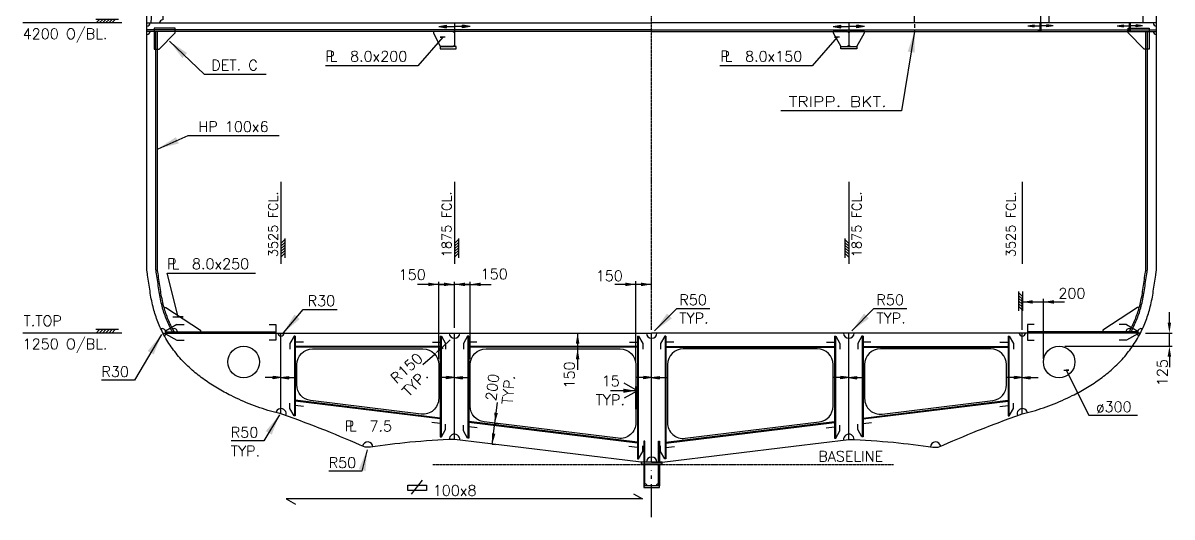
# Model space of a CAD drawing. Extents: x 53504 to 219407, y 25397 to 156081.
# Drawn here: x 164224 to 175151, y 134082 to 138782 of the extents above; entities that cross this region are included whole.
import ezdxf
from ezdxf.enums import TextEntityAlignment as Align

# ---------------------------------------------------------------- set-up
doc = ezdxf.new("R2010")
doc.units = 0
doc.header["$LTSCALE"] = 250
for name, pattern in [('DASHED', [0.75, 0.5, -0.25]), ('PHANTOM', [2.1, 1.25, -0.2, 0.125, -0.2, 0.125, -0.2]), ('STP-035', [0.24, 0.15, -0.09])]:
    doc.linetypes.add(name, pattern=pattern)
doc.layers.get('0').update_dxf_attribs({"linetype": 'CONTINUOUS'})
doc.layers.get('DEFPOINTS').update_dxf_attribs({"linetype": 'CONTINUOUS'})
for name, color, linetype in [('S0CO1', 1, 'CONTINUOUS'), ('S0CO2', 2, 'CONTINUOUS'), ('S0CO5', 4, 'CONTINUOUS'), ('S0DA2', 2, 'DASHED'), ('S0DIM', 2, 'CONTINUOUS'), ('S0PH1', 1, 'PHANTOM'), ('S0TX2', 2, 'CONTINUOUS')]:
    doc.layers.add(name, color=color, linetype=linetype)
doc.styles.add('ROMANS', font='romans', dxfattribs={"height": 100})
doc.dimstyles.new('ORGINAL', dxfattribs={"dimscale": 100, "dimtxt": 1.8, "dimasz": 2, "dimexe": 0.5, "dimexo": 1, "dimgap": 0.5, "dimtad": 1, "dimdec": 0, "dimdsep": 46, "dimtxsty": 'ROMANS', "dimcen": 0, "dimclrd": 1, "dimclre": 1, "dimclrt": 2, "dimadec": 3, "dimazin": 2, "dimtfac": 1, "dimtdec": 0, "dimtmove": 0, "dimatfit": 3, "dimfxl": 1, "dimtvp": 100, "dimtolj": 1, "dimarcsym": 0})
doc.dimstyles.new('ROAR', dxfattribs={"dimscale": 0.4, "dimtxt": 150, "dimasz": 2.4, "dimexe": 100, "dimexo": 100, "dimgap": 400, "dimtad": 0, "dimdsep": 46, "dimtxsty": 'ROMANS', "dimblk1": 'PILB', "dimblk2": 'PILC', "dimsah": 1, "dimcen": 0, "dimclrd": 1, "dimclre": 1, "dimclrt": 2, "dimadec": 0, "dimazin": 0, "dimtfac": 1, "dimtmove": 2, "dimatfit": 3, "dimldrblk": 'PILB', "dimfxl": 100, "dimtvp": 100, "dimtolj": 1, "dimarcsym": 0})
doc.dimstyles.new('ROAR1', dxfattribs={"dimscale": 0.4, "dimtxt": 2, "dimasz": 2, "dimexe": 75, "dimexo": 75, "dimgap": 500, "dimtad": 0, "dimdsep": 46, "dimtxsty": 'ROMANS', "dimblk1": 'PILD', "dimblk2": 'PILC', "dimsah": 1, "dimcen": 0, "dimclrd": 1, "dimclre": 1, "dimclrt": 2, "dimadec": 0, "dimazin": 0, "dimtfac": 1, "dimtmove": 2, "dimatfit": 3, "dimldrblk": 'PILD', "dimfxl": 1, "dimtvp": 100, "dimtolj": 1, "dimarcsym": 0})
doc.dimstyles.get("Standard").update_dxf_attribs({"dimscale": 50, "dimtxt": 2, "dimasz": 2, "dimexe": 0.5, "dimexo": 1, "dimgap": 1, "dimtad": 1, "dimdsep": 46, "dimtxsty": 'ROMANS', "dimcen": 1.5, "dimclrd": 1, "dimclre": 1, "dimclrt": 2, "dimazin": 2, "dimtfac": 1, "dimtmove": 2, "dimatfit": 3, "dimfxl": 1, "dimtvp": 100, "dimtolj": 1, "dimarcsym": 0})

# ---------------------------------------------------------------- blocks, each defined once
blk = doc.blocks.new('ST10011')
at = {"layer": 'S0CO1'}
for p, q in [((4.24, 0.65), (-0.08, 0.65)), ((0, 0), (0.65, 0.65)), ((0.6, 0), (1.25, 0.65)), ((1.2, 0), (1.85, 0.65)), ((1.8, 0), (2.45, 0.65)), ((2.4, 0), (3.05, 0.65)), ((3, 0), (3.65, 0.65))]:
    blk.add_line(p, q, dxfattribs=at)
blk = doc.blocks.new('HP100x7')
at = {"color": 0}
blk.add_lwpolyline([(0, 0), (0, -100), (20, -100, 0.767327), (24, -89), (10, -79, -0.267949), (7, -75), (7, 0)], format="xyb", close=True, dxfattribs=at)
blk = doc.blocks.new('ST10005')
at = {"color": 1}
for p, q in [((0, 0), (2, 0.32)), ((0, 0), (2, -0.32)), ((0, 0), (4, 0)), ((2, 0.32), (2, -0.32))]:
    blk.add_line(p, q, dxfattribs=at)
blk.add_solid([(0, 0), (2, 0.32), (0, 0), (2, -0.32)], dxfattribs=at)
blk = doc.blocks.new('*X7')
at = {"color": 0}
for p, q in [((13410, 17177), (13450, 17217)), ((13439, 17177), (13479, 17217)), ((13467, 17177), (13507, 17217)), ((13495, 17177), (13535, 17217)), ((13523, 17177), (13563, 17217)), ((13552, 17177), (13592, 17217))]:
    blk.add_line(p, q, dxfattribs=at)
blk = doc.blocks.new('TYKK')
at = {"layer": 'S0CO1'}
for p, q in [((-2.04, 0.82), (2.04, 0.82)), ((-2.04, 0), (2.04, 0))]:
    blk.add_line(p, q, dxfattribs=at)
at = {"layer": 'S0CO1', "xscale": 0.0204, "yscale": 0.0204, "zscale": 0.0204}
blk.add_blockref('*X7', (-275.41, -350.41), dxfattribs=at)
blk = doc.blocks.new('snip')
at = {"color": 0, "linetype": 'ByBlock'}
for p, q in [((-75, -151), (-75, -221)), ((75, -151), (75, -221))]:
    blk.add_line(p, q, dxfattribs=at)
blk.add_lwpolyline([(75, -151), (13, -43), (-12, -43), (-75, -151)], dxfattribs=at)
blk = doc.blocks.new('PLDIM2')
at = {"layer": 'S0TX2', "style": 'ROMANS'}
for s, p in [('P', (-19, 0)), ('L', (23, 0))]:
    blk.add_text(s, height=100, dxfattribs=at).set_placement(p)
blk.add_attdef('XX.X', (168, -1), '', height=100, dxfattribs=at)
blk = doc.blocks.new('*D181')
at = {"layer": 'DEFPOINTS', "color": 0, "transparency": 16777216}
for p in [(174850, 135832), (175126, 135832), (174082, 135707)]:
    blk.add_point(p, dxfattribs=at)
at = {"layer": 'S0CO1', "color": 1, "lineweight": -2, "transparency": 16777216}
for p, q in [((175126, 135932), (175126, 136032)), ((174900, 135832), (175151, 135832)), ((175126, 135707), (175126, 135832)), ((174132, 135707), (175151, 135707)), ((175126, 135607), (175126, 135507))]:
    blk.add_line(p, q, dxfattribs=at)
at = {"layer": 'S0CO1', "color": 1, "transparency": 16777216}
for points in [[(175109, 135932), (175142, 135932), (175126, 135832)], [(175109, 135607), (175142, 135607), (175126, 135707)]]:
    blk.add_solid(points, dxfattribs=at)
at = {"layer": 'S0CO1', "color": 2, "transparency": 16777216, "insert": (175059, 135455), "char_height": 100, "attachment_point": 5, "rotation": 90, "style": 'ROMANS'}
blk.add_mtext('\\A1;125', dxfattribs=at)
blk = doc.blocks.new('PILD')
at = {"color": 1, "linetype": 'ByBlock'}
blk.add_line((0, 0), (250, 0), dxfattribs=at)
blk.add_solid([(125, 21), (125, -21), (0, 0)], dxfattribs=at)
blk = doc.blocks.new('PILC')
at = {"color": 1, "linetype": 'ByBlock'}
blk.add_line((0, 0), (-250, 0), dxfattribs=at)
blk.add_solid([(-125, 21), (-125, -21), (0, 0)], dxfattribs=at)
blk = doc.blocks.new('*D182')
at = {"layer": 'DEFPOINTS', "color": 0, "transparency": 16777216}
for p in [(173927, 136128), (173727, 135832), (173927, 135557)]:
    blk.add_point(p, dxfattribs=at)
at = {"layer": 'S0DIM', "color": 1, "lineweight": -2, "transparency": 16777216}
for p, q in [((173727, 135862), (173727, 136158)), ((173927, 135587), (173927, 136158)), ((173726, 136128), (173726, 136128)), ((173727, 136128), (173927, 136128)), ((173928, 136128), (173929, 136128))]:
    blk.add_line(p, q, dxfattribs=at)
at = {"layer": 'S0DIM', "color": 1, "lineweight": -2, "transparency": 16777216, "xscale": 0.8, "yscale": 0.8, "zscale": 0.8}
blk.add_blockref('PILD', (173727, 136128), dxfattribs=at)
at = {"layer": 'S0DIM', "color": 1, "lineweight": -2, "transparency": 16777216, "xscale": 0.8, "yscale": 0.8, "zscale": 0.8, "rotation": 180}
blk.add_blockref('PILC', (173927, 136128), dxfattribs=at)
at = {"layer": 'S0DIM', "color": 2, "transparency": 16777216, "insert": (174199, 136210), "char_height": 100, "attachment_point": 5, "style": 'ROMANS'}
blk.add_mtext('\\A1;200', dxfattribs=at)
blk = doc.blocks.new('*D183')
at = {"layer": 'DEFPOINTS', "color": 0, "transparency": 16777216}
for p in [(168682, 134978), (168711, 134974), (168658, 134779)]:
    blk.add_point(p, dxfattribs=at)
at = {"layer": 'S0DIM', "color": 1, "lineweight": -2, "transparency": 16777216}
for p, q in [((168687, 134776), (168711, 134974)), ((168711, 134975), (168712, 134976)), ((168712, 134974), (168741, 134971)), ((168687, 134776), (168717, 134772)), ((168687, 134775), (168687, 134774))]:
    blk.add_line(p, q, dxfattribs=at)
at = {"layer": 'S0DIM', "color": 1, "lineweight": -2, "transparency": 16777216, "xscale": 0.8, "yscale": 0.8, "zscale": 0.8}
for name, p, rotation in [('PILC', (168711, 134974), 263.0080444442484), ('PILD', (168687, 134776), 83.00804444424836)]:
    blk.add_blockref(name, p, dxfattribs=dict(at, rotation=rotation))
at = {"layer": 'S0DIM', "color": 2, "transparency": 16777216, "insert": (168687, 135316), "char_height": 100, "attachment_point": 5, "rotation": 83.008, "style": 'ROMANS'}
blk.add_mtext('\\A1;200', dxfattribs=at)
blk = doc.blocks.new('pil')
at = {"layer": 'S0CO1', "yscale": 37.5, "zscale": 37.5, "rotation": 180}
for p, xscale in [((-150, 0), -37.5), ((150, 0), 37.5)]:
    blk.add_blockref('ST10005', p, dxfattribs=dict(at, xscale=xscale))
blk = doc.blocks.new('FLST-2')
at = {"layer": 'S0TX2', "color": 1}
for p, q in [((-256, 101), (-256, 151)), ((-256, 151), (-81, 151)), ((-222, 65), (-117, 198)), ((-81, 151), (-81, 101)), ((-81, 101), (-256, 101))]:
    blk.add_line(p, q, dxfattribs=at)
at = {"layer": 'S0TX2', "style": 'ROMANS'}
blk.add_attdef('FL.ST', (-20, 50), '', height=100, dxfattribs=at)
blk = doc.blocks.new('*D184')
at = {"layer": 'DEFPOINTS', "color": 0, "transparency": 16777216}
for p in [(170052, 136295), (170202, 136216), (170052, 135532)]:
    blk.add_point(p, dxfattribs=at)
at = {"layer": 'S0DIM', "color": 1, "lineweight": -2, "transparency": 16777216}
for p, q in [((170051, 136295), (170051, 136295)), ((170052, 135562), (170052, 136325)), ((170202, 136295), (170052, 136295)), ((170202, 136246), (170202, 136325)), ((170203, 136295), (170204, 136295))]:
    blk.add_line(p, q, dxfattribs=at)
at = {"layer": 'S0DIM', "color": 1, "lineweight": -2, "transparency": 16777216, "xscale": 0.8, "yscale": 0.8, "zscale": 0.8}
blk.add_blockref('PILC', (170052, 136295), dxfattribs=at)
at = {"layer": 'S0DIM', "color": 1, "lineweight": -2, "transparency": 16777216, "xscale": 0.8, "yscale": 0.8, "zscale": 0.8, "rotation": 180}
blk.add_blockref('PILD', (170202, 136295), dxfattribs=at)
at = {"layer": 'S0DIM', "color": 2, "transparency": 16777216, "insert": (169799, 136377), "char_height": 100, "attachment_point": 5, "style": 'ROMANS'}
blk.add_mtext('\\A1;150', dxfattribs=at)
blk = doc.blocks.new('PILB')
at = {"color": 1}
for q in [(130, 75), (130, -75)]:
    blk.add_line((0, 0), q, dxfattribs=at)
at = {"color": 1, "linetype": 'ByBlock'}
blk.add_line((0, 0), (250, 0), dxfattribs=at)
blk = doc.blocks.new('*D185')
at = {"layer": 'DEFPOINTS', "color": 0, "transparency": 16777216}
for p in [(170052, 135283), (170052, 135067), (170067, 135067)]:
    blk.add_point(p, dxfattribs=at)
at = {"layer": 'S0DIM', "color": 1, "lineweight": -2, "transparency": 16777216}
for p, q in [((170051, 135283), (170050, 135283)), ((170052, 135107), (170052, 135323)), ((170067, 135283), (170052, 135283)), ((170067, 135107), (170067, 135323)), ((170068, 135283), (170069, 135283))]:
    blk.add_line(p, q, dxfattribs=at)
at = {"layer": 'S0DIM', "color": 1, "lineweight": -2, "transparency": 16777216, "xscale": 0.9600000000000001, "yscale": 0.9600000000000001, "zscale": 0.9600000000000001}
blk.add_blockref('PILC', (170052, 135283), dxfattribs=at)
at = {"layer": 'S0DIM', "color": 1, "lineweight": -2, "transparency": 16777216, "xscale": 0.9600000000000001, "yscale": 0.9600000000000001, "zscale": 0.9600000000000001, "rotation": 180}
blk.add_blockref('PILB', (170067, 135283), dxfattribs=at)
at = {"layer": 'S0DIM', "color": 2, "transparency": 16777216, "insert": (169813, 135376), "char_height": 100, "attachment_point": 5, "style": 'ROMANS'}
blk.add_mtext('\\A1;15', dxfattribs=at)
blk = doc.blocks.new('*D186')
at = {"layer": 'DEFPOINTS', "color": 0, "transparency": 16777216}
for p in [(168139, 135632), (168027, 135532)]:
    blk.add_point(p, dxfattribs=at)
at = {"layer": 'S0CO1', "color": 1, "lineweight": -2, "transparency": 16777216}
for p, q in [((168213, 135699), (168287, 135766)), ((168027, 135532), (168139, 135632))]:
    blk.add_line(p, q, dxfattribs=at)
at = {"layer": 'S0CO1', "color": 1, "transparency": 16777216}
blk.add_solid([(168202, 135711), (168224, 135687), (168139, 135632)], dxfattribs=at)
at = {"layer": 'S0CO1', "color": 2, "transparency": 16777216, "insert": (167872, 135498), "char_height": 100, "attachment_point": 5, "rotation": 42.0062, "style": 'ROMANS'}
blk.add_mtext('\\A1;R150', dxfattribs=at)
blk = doc.blocks.new('*D187')
at = {"layer": 'DEFPOINTS', "color": 0, "transparency": 16777216}
for p in [(169470, 135832), (169473, 135682), (169498, 135682)]:
    blk.add_point(p, dxfattribs=at)
at = {"layer": 'S0DIM', "color": 1, "lineweight": -2, "transparency": 16777216}
for p, q in [((169498, 135833), (169498, 135833)), ((169498, 135832), (169498, 135682)), ((169500, 135832), (169528, 135832)), ((169498, 135681), (169498, 135680)), ((169503, 135682), (169528, 135682))]:
    blk.add_line(p, q, dxfattribs=at)
at = {"layer": 'S0DIM', "color": 1, "lineweight": -2, "transparency": 16777216, "xscale": 0.8, "yscale": 0.8, "zscale": 0.8}
for name, p, rotation in [('PILD', (169498, 135832), 270), ('PILC', (169498, 135682), 90)]:
    blk.add_blockref(name, p, dxfattribs=dict(at, rotation=rotation))
at = {"layer": 'S0DIM', "color": 2, "transparency": 16777216, "insert": (169419, 135433), "char_height": 100, "attachment_point": 5, "rotation": 90, "style": 'ROMANS'}
blk.add_mtext('\\A1;150', dxfattribs=at)
blk = doc.blocks.new('*D188')
at = {"layer": 'DEFPOINTS', "color": 0, "transparency": 16777216}
for p in [(168327, 136295), (168327, 135832), (168177, 135532)]:
    blk.add_point(p, dxfattribs=at)
at = {"layer": 'S0CO1', "color": 1, "lineweight": -2, "transparency": 16777216}
for p, q in [((168077, 136295), (167977, 136295)), ((168177, 135582), (168177, 136320)), ((168177, 136295), (168327, 136295)), ((168327, 135882), (168327, 136320)), ((168427, 136295), (168527, 136295))]:
    blk.add_line(p, q, dxfattribs=at)
at = {"layer": 'S0CO1', "color": 1, "transparency": 16777216}
for points in [[(168077, 136312), (168077, 136278), (168177, 136295)], [(168427, 136312), (168427, 136278), (168327, 136295)]]:
    blk.add_solid(points, dxfattribs=at)
at = {"layer": 'S0CO1', "color": 2, "transparency": 16777216, "insert": (167925, 136387), "char_height": 100, "attachment_point": 5, "style": 'ROMANS'}
blk.add_mtext('\\A1;150', dxfattribs=at)
blk = doc.blocks.new('*D189')
at = {"layer": 'DEFPOINTS', "color": 0, "transparency": 16777216}
for p in [(168327, 136295), (168327, 135832), (168477, 135532)]:
    blk.add_point(p, dxfattribs=at)
at = {"layer": 'S0CO1', "color": 1, "lineweight": -2, "transparency": 16777216}
for p, q in [((168227, 136295), (168127, 136295)), ((168327, 135882), (168327, 136320)), ((168477, 136295), (168327, 136295)), ((168477, 135582), (168477, 136320)), ((168577, 136295), (168677, 136295))]:
    blk.add_line(p, q, dxfattribs=at)
at = {"layer": 'S0CO1', "color": 1, "transparency": 16777216}
for points in [[(168227, 136312), (168227, 136278), (168327, 136295)], [(168577, 136312), (168577, 136278), (168477, 136295)]]:
    blk.add_solid(points, dxfattribs=at)
at = {"layer": 'S0CO1', "color": 2, "transparency": 16777216, "insert": (168705, 136394), "char_height": 100, "attachment_point": 5, "style": 'ROMANS'}
blk.add_mtext('\\A1;150', dxfattribs=at)
blk = doc.blocks.new('DDD')
at = {"layer": 'S0CO1'}
blk.add_line((-65, -20), (65, -20), dxfattribs=at)
for points in [[(-75, 0), (-65, 0), (-65, 200), (-75, 200)], [(75, 0), (65, 0), (65, 200), (75, 200)]]:
    blk.add_lwpolyline(points, close=True, dxfattribs=at)
for centre, start, end in [((-65, -223), 0, 90), ((65, -223), 90, 180)]:
    blk.add_arc(centre, 20, start, end, dxfattribs=at)
at = {"layer": 'S0CO2'}
for points in [[(-100, -15), (100, -15), (100, 0), (-100, 0)], [(-75, -223), (-65, -223), (-65, -15), (-75, -15)], [(75, -223), (65, -223), (65, -15), (75, -15)], [(-75, -238), (75, -238), (75, -223), (-75, -223)]]:
    blk.add_lwpolyline(points, close=True, dxfattribs=at)

msp = doc.modelspace()

# ---------------------------------------------------------------- linework, layer by layer
at = {"layer": 'S0CO1', "color": 0}
for p, q in [((170202.26, 138716.767), (165402.26, 138716.767)), ((170202.26, 138701.767), (165402.26, 138701.767)), ((170202.26, 138716.767), (175002.26, 138716.767)), ((170202.26, 138701.767), (175002.26, 138701.767)), ((165554.713, 135831.767), (166627.26, 135831.767)), ((165578.602, 135843.767), (166627.26, 135843.767)), ((174825.919, 135843.767), (173777.26, 135843.767)), ((174849.808, 135831.767), (173777.26, 135831.767)), ((166804.26, 135801.767), (166804.26, 135044.548)), ((166812.26, 135801.767), (166812.26, 135044.548)), ((168192.26, 135801.767), (168192.26, 134844.087)), ((168200.26, 135801.767), (168200.26, 134844.087)), ((168454.26, 135801.767), (168454.26, 134833.373)), ((168462.26, 135801.767), (168462.26, 134833.373)), ((170067.26, 135801.767), (170067.26, 134636.532)), ((170075.26, 135801.767), (170075.26, 134636.532)), ((170329.26, 135801.767), (170329.26, 134636.532)), ((170337.26, 135801.767), (170337.26, 134636.532)), ((171942.26, 135801.767), (171942.26, 134833.373)), ((171950.26, 135801.767), (171950.26, 134833.373)), ((172204.26, 135801.767), (172204.26, 134844.087)), ((172212.26, 135801.767), (172212.26, 134844.087)), ((173592.26, 135801.767), (173592.26, 135044.548)), ((173600.26, 135801.767), (173600.26, 135044.548)), ((168192.26, 135704.767), (166812.26, 135704.767)), ((168192.26, 135696.767), (166812.26, 135696.767)), ((170067.26, 135704.767), (168462.26, 135704.767)), ((170067.26, 135696.767), (168462.26, 135696.767)), ((170337.26, 135704.767), (171942.26, 135704.767)), ((170337.26, 135696.767), (171942.26, 135696.767)), ((172212.26, 135704.767), (173592.26, 135704.767)), ((172212.26, 135696.767), (173592.26, 135696.767)), ((168192.26, 135022.872), (166812.26, 135192.118)), ((168192.26, 135014.812), (166812.26, 135184.058)), ((172212.26, 135022.872), (173592.26, 135192.118)), ((172212.26, 135014.812), (173592.26, 135184.058)), ((166891.556, 135132.019), (166812.26, 135141.744)), ((173512.965, 135132.019), (173592.26, 135141.744)), ((168192.26, 134972.498), (168112.591, 134982.269)), ((170067.26, 134792.919), (168462.26, 134989.759)), ((170067.26, 134784.859), (168462.26, 134981.699)), ((170337.26, 134792.919), (171942.26, 134989.759)), ((170337.26, 134784.859), (171942.26, 134981.699)), ((172212.26, 134972.498), (172291.93, 134982.269)), ((168541.544, 134929.661), (168462.26, 134939.384)), ((171862.977, 134929.661), (171942.26, 134939.384)), ((170067.26, 134742.544), (169984.767, 134752.661)), ((170337.26, 134742.544), (170419.753, 134752.661))]:
    msp.add_line(p, q, dxfattribs=at)
msp.add_lwpolyline([(165442.26, 138781.767), (165452.26, 138931.767), (165497.26, 138931.767), (165552.262, 138881.767), (165552.262, 138811.767, 0.414213562), (165522.262, 138781.767)], format="xyb", dxfattribs=at)
for points in [[(165517.264, 138531.767), (165672.262, 138686.767), (165672.262, 138731.767), (165472.26, 138731.767), (165472.26, 138531.767), (165517.264, 138531.767)], [(174887.256, 138531.767), (174732.259, 138686.767), (174732.259, 138731.767), (174932.26, 138731.767), (174932.26, 138531.767), (174887.256, 138531.767)]]:
    msp.add_lwpolyline(points, close=True, dxfattribs=at)
at = {"layer": 'S0CO1', "color": 0, "flags": 128}
for points in [[(165644.675, 135843.767, -0.007129695), (165630.233, 135870.775, -0.02886), (165579.764, 135984.062, -0.029616), (165542.938, 136102.213, -0.026203), (165515.797, 136242.921, 0.004657), (165493.2, 136395.039, -0.004741), (165488.684, 136425.474, -0.034463), (165487.26, 136446.101), (165487.26, 138701.767)], [(165661.855, 135843.767, -0.009093104), (165643.56, 135877.659, -0.02886), (165593.795, 135989.366, -0.029616), (165557.497, 136105.821, -0.026203), (165530.654, 136244.987, 0.004657), (165508.016, 136397.381, -0.004741), (165503.542, 136427.535, -0.034463), (165502.26, 136446.101), (165502.26, 138701.767)], [(174742.666, 135843.767, 0.009093104), (174760.96, 135877.659, 0.02886), (174810.726, 135989.366, 0.029616), (174847.023, 136105.821, 0.026203), (174873.867, 136244.987, -0.004657), (174896.505, 136397.381, 0.004741), (174900.979, 136427.535, 0.034463), (174902.26, 136446.101), (174902.261, 138701.767)], [(174759.845, 135843.767, 0.007129695), (174774.287, 135870.775, 0.02886), (174824.757, 135984.062, 0.029616), (174861.583, 136102.213, 0.026203), (174888.724, 136242.921, -0.004657), (174911.321, 136395.039, 0.004741), (174915.837, 136425.474, 0.034463), (174917.26, 136446.101), (174917.261, 138701.767)]]:
    msp.add_lwpolyline(points, format="xyb", dxfattribs=at)
at = {"layer": 'S0CO1', "color": 0}
for points in [[(168327.26, 138686.767), (168312.26, 138701.767), (168127.26, 138701.767), (168127.26, 138686.767), (168192.26, 138556.767), (168312.26, 138556.767), (168327.26, 138571.767)], [(172077.26, 138686.767), (172062.26, 138701.767), (171927.26, 138701.767), (171927.26, 138686.767), (172002.26, 138556.767), (172062.26, 138556.767), (172077.26, 138571.767)], [(172077.26, 138571.767), (172092.26, 138556.767), (172152.26, 138556.767), (172227.26, 138686.767), (172227.26, 138701.767), (172092.26, 138701.767), (172077.26, 138686.767)], [(165565.766, 136074.563), (165580.766, 136074.563), (165911.855, 135858.767), (165911.855, 135843.767)], [(174838.754, 136074.563), (174823.754, 136074.563), (174492.666, 135858.767), (174492.666, 135843.767)], [(166565.558, 135912.767), (166627.26, 135912.767), (166627.26, 135762.767), (166565.558, 135762.767)], [(173838.963, 135912.767), (173777.26, 135912.767), (173777.26, 135762.767), (173838.963, 135762.767)], [(166812.26, 135801.767), (166802.26, 135801.767), (166762.26, 135732.485), (166762.26, 135679.951)], [(166890.14, 135746.767), (166812.26, 135746.767), (166812.26, 135706.767)], [(168117.821, 135746.767), (168192.26, 135746.767), (168192.26, 135706.767)], [(168192.26, 135801.767), (168202.26, 135801.767), (168242.26, 135732.485), (168242.26, 135679.951)], [(168462.26, 135801.767), (168452.26, 135801.767), (168412.26, 135732.485), (168412.26, 135679.951)], [(168540.14, 135746.767), (168462.26, 135746.767), (168462.26, 135706.767)], [(169992.821, 135746.767), (170067.26, 135746.767), (170067.26, 135706.767)], [(170067.26, 135801.767), (170077.26, 135801.767), (170117.26, 135732.485), (170117.26, 135679.951)], [(170337.26, 135801.767), (170327.26, 135801.767), (170287.26, 135732.485), (170287.26, 135679.951)], [(170411.699, 135746.767), (170337.26, 135746.767), (170337.26, 135706.767)], [(171864.381, 135746.767), (171942.26, 135746.767), (171942.26, 135706.767)], [(171942.26, 135801.767), (171952.26, 135801.767), (171992.26, 135732.485), (171992.26, 135679.951)], [(172212.26, 135801.767), (172202.26, 135801.767), (172162.26, 135732.485), (172162.26, 135679.951)], [(172286.699, 135746.767), (172212.26, 135746.767), (172212.26, 135706.767)], [(173514.381, 135746.767), (173592.26, 135746.767), (173592.26, 135706.767)], [(173592.26, 135801.767), (173602.26, 135801.767), (173642.26, 135732.485), (173642.26, 135679.951)], [(166812.26, 135044.548), (166802.26, 135044.548), (166762.26, 135113.83), (166762.26, 135166.364)], [(173592.26, 135044.548), (173602.26, 135044.548), (173642.26, 135113.83), (173642.26, 135166.364)], [(168192.26, 134844.087), (168202.26, 134844.087), (168242.26, 134913.369), (168242.26, 134965.903)], [(168462.26, 134833.373), (168452.26, 134833.373), (168412.26, 134902.655), (168412.26, 134955.19)], [(171942.26, 134833.373), (171952.26, 134833.373), (171992.26, 134902.655), (171992.26, 134955.19)], [(172212.26, 134844.087), (172202.26, 134844.087), (172162.26, 134913.369), (172162.26, 134965.903)], [(170067.26, 134636.532), (170077.26, 134636.532), (170117.26, 134705.814), (170117.26, 134758.349)], [(170337.26, 134636.532), (170327.26, 134636.532), (170287.26, 134705.814), (170287.26, 134758.349)]]:
    msp.add_lwpolyline(points, dxfattribs=at)
for points in [[(166959.001, 135189.234, -0.378906248), (166827.26, 135338.119), (166827.26, 135531.767, -0.414213562), (166977.26, 135681.767), (168027.26, 135681.767, -0.414213562), (168177.26, 135531.767), (168177.26, 135209.345, -0.450424931), (168009.001, 135060.46)], [(169884.001, 134830.506), (168609.001, 134986.875, -0.378906248), (168477.26, 135135.759), (168477.26, 135531.767, -0.414213562), (168627.26, 135681.767), (169902.26, 135681.767, -0.414213562), (170052.26, 135531.767), (170052.26, 134979.391, -0.450424931)], [(170520.52, 134830.506), (171795.52, 134986.875, 0.378906248), (171927.26, 135135.759), (171927.26, 135531.767, 0.414213562), (171777.26, 135681.767), (170502.26, 135681.767, 0.414213562), (170352.26, 135531.767), (170352.26, 134979.391, 0.450424931)], [(173445.52, 135189.234, 0.378906248), (173577.26, 135338.119), (173577.26, 135531.767, 0.414213562), (173427.26, 135681.767), (172377.26, 135681.767, 0.414213562), (172227.26, 135531.767), (172227.26, 135209.345, 0.450424931), (172395.52, 135060.46)]]:
    msp.add_lwpolyline(points, format="xyb", close=True, dxfattribs=at)
for centre in [(166322.488, 135556.767), (174077.26, 135556.767)]:
    msp.add_circle(centre, 150, dxfattribs=at)
for centre, radius, start, end in [((165402.26, 138781.767), 30, 270.0000067, 0), ((175002.26, 138781.767), 30, 180, 269.9999933), ((165402.26, 138701.767), 30, 270.0000067, 0), ((175002.26, 138701.767), 30, 180, 269.9999933), ((165548.602, 135843.767), 30, 0, 115.9921277), ((165554.713, 135831.767), 30, 298.7835582, 0.0001953), ((165661.855, 135843.767), 30, 0, 119.0507487), ((166677.26, 135831.767), 30, 180, 0), ((168327.26, 135831.767), 50, 180, 0), ((170202.26, 135831.767), 50, 180, 0), ((172077.26, 135831.767), 50, 180, 0), ((173727.26, 135831.767), 30, 180, 0), ((174742.666, 135843.767), 30, 60.9492513, 180), ((174849.808, 135831.767), 30, 179.9998047, 241.2164418), ((174855.919, 135843.767), 30, 64.0078723, 180), ((166677.26, 135062.919), 50, 340.601608, 165.906797), ((173727.26, 135062.919), 50, 14.093203, 199.398392), ((168327.26, 134819.927), 50, 353.0091161, 182.0957428), ((172077.26, 134819.927), 50, 357.9042572, 186.9908839), ((167502.26, 134745.653), 50, 4.2760935, 167.8988853), ((172902.26, 134745.653), 50, 12.1011147, 175.7239065), ((170202.26, 134602.207), 50, 0.0186612, 179.9813388)]:
    msp.add_arc(centre, radius, start, end, dxfattribs=at)
at = {"layer": 'S0CO2', "color": 0}
for points in [[(168192.26, 138536.767), (168342.26, 138536.767), (168342.26, 138556.767), (168192.26, 138556.767)], [(172152.26, 138536.767), (172002.26, 138536.767), (172002.26, 138556.767), (172152.26, 138556.767)]]:
    msp.add_lwpolyline(points, close=True, dxfattribs=at)
at = {"layer": 'S0CO5', "color": 0}
for p, q in [((172702.26, 138781.767), (172702.26, 141181.767)), ((173902.26, 138781.767), (173902.26, 141181.767)), ((165402.26, 138781.767), (170202.26, 138781.767)), ((168327.26, 138781.767), (168327.26, 138556.767)), ((175002.26, 138781.767), (170202.26, 138781.767)), ((172077.26, 138781.767), (172077.26, 138556.767)), ((166627.26, 135831.767), (170202.26, 135831.767)), ((166677.26, 135062.919), (166677.26, 135831.767)), ((168327.26, 134819.927), (168327.26, 135831.767)), ((173777.26, 135831.767), (170202.26, 135831.767)), ((172077.26, 134819.927), (172077.26, 135831.767)), ((173727.26, 135062.919), (173727.26, 135831.767))]:
    msp.add_line(p, q, dxfattribs=at)
at = {"layer": 'S0CO5', "color": 0, "linetype": 'ByBlock'}
msp.add_line((170202.26, 134602.207), (170202.26, 135831.767), dxfattribs=at)
at = {"layer": 'S0CO5', "color": 0, "flags": 128}
for points in [[(170202.26, 134602.207), (170102.26, 134602.239), (168852.26, 134755.55), (168327.26, 134819.927, 0.015727), (167902.26, 134792.386, 0.013946), (167527.471, 134745.653), (167477.05, 134745.653, 0.009525), (167102.26, 134903.628, 0.010628), (166677.26, 135062.919, -0.001373), (166652.26, 135069.158, -0.001598), (166628.043, 135075.355, -0.002848), (166603.881, 135081.767, -0.026483), (166399.19, 135149.16, -0.023587), (166202.26, 135236.673, -0.016744), (166072.888, 135307.153, -0.021802), (165949.327, 135387.388, -0.024328), (165833.709, 135478.643, -0.029393), (165728.542, 135581.767, -0.031992), (165633.5, 135701.117, -0.032945), (165554.713, 135831.767, -0.02886), (165500.254, 135954.007, -0.029616), (165460.434, 136081.767, -0.026203), (165431.606, 136231.215, 0.004657), (165409.242, 136381.767, -0.004741), (165404.49, 136413.796, -0.034463), (165402.26, 136446.1), (165402.26, 141231.767)], [(170202.26, 134602.207), (170302.26, 134602.239), (171552.26, 134755.55), (172077.26, 134819.927, -0.015727), (172502.26, 134792.386, -0.013946), (172877.05, 134745.653), (172927.471, 134745.653, -0.009525), (173302.26, 134903.628, -0.010628), (173727.26, 135062.919, 0.001373), (173752.26, 135069.158, 0.001598), (173776.478, 135075.355, 0.002848), (173800.639, 135081.767, 0.026483), (174005.331, 135149.16, 0.023587), (174202.26, 135236.673, 0.016744), (174331.632, 135307.153, 0.021802), (174455.194, 135387.388, 0.024328), (174570.812, 135478.643, 0.029393), (174675.979, 135581.767, 0.031992), (174771.021, 135701.117, 0.032945), (174849.808, 135831.767, 0.02886), (174904.266, 135954.007, 0.029616), (174944.087, 136081.767, 0.026203), (174972.914, 136231.215, -0.004657), (174995.278, 136381.767, 0.004741), (175000.031, 136413.796, 0.034463), (175002.26, 136446.1), (175002.261, 141231.767)]]:
    msp.add_lwpolyline(points, format="xyb", dxfattribs=at)
at = {"layer": 'S0DA2', "color": 0, "linetype": 'STP-035'}
msp.add_line((172702.26, 138771.767), (172702.26, 138701.767), dxfattribs=at)
at = {"layer": 'S0DIM', "color": 0}
for p, q in [((166677.26, 137270.089), (166677.26, 136491.112)), ((168327.26, 137270.089), (168327.26, 136491.112)), ((172077.26, 137270.089), (172077.26, 136491.112)), ((173727.26, 137270.089), (173727.26, 136491.112))]:
    msp.add_line(p, q, dxfattribs=at)
for points in [[(165164.409, 138781.767), (164223.632, 138781.767)], [(165164.409, 135831.767), (164223.632, 135831.767)]]:
    msp.add_lwpolyline(points, dxfattribs=at)
at = {"layer": 'S0PH1', "color": 0, "ltscale": 0.02}
for p, q in [((170202.26, 135861.005), (170202.26, 146921.64)), ((168120.794, 134581.767), (172503.336, 134581.767))]:
    msp.add_line(p, q, dxfattribs=at)
at = {"layer": 'S0PH1', "color": 0}
msp.add_line((170202.26, 134081.767), (170202.26, 134529.008), dxfattribs=at)
msp.add_lwpolyline([(173982.26, 138781.767), (173982.26, 138881.767), (174872.261, 138881.767), (174872.261, 138781.767)], dxfattribs=at)
at = {"layer": 'S0TX2', "color": 0}
for points in [[(168238.422, 138647.511), (168190.114, 138647.511), (168215.114, 138647.511), (167977.367, 138375.263), (167101.185, 138375.263)], [(171988.235, 138647.511), (171939.926, 138647.511), (171964.926, 138647.511), (171727.179, 138375.263), (170850.998, 138375.263)], [(165648.17, 135986.476), (165748.17, 135986.476), (165698.17, 135986.476), (165594.002, 136401.202), (166433.912, 136401.202)], [(174121.329, 135480.161), (174169.638, 135480.161), (174144.638, 135480.161), (174360.161, 135050.009), (174823.997, 135050.009)], [(170029.426, 134303.841), (170116.029, 134253.841), (166727.099, 134253.841), (166813.702, 134203.841)]]:
    msp.add_lwpolyline(points, dxfattribs=at)

# ---------------------------------------------------------------- block references
at = {"layer": 'S0CO1', "color": 0}
for name, p in [('pil', (168327.26, 138748.057)), ('pil', (172077.26, 138748.057)), ('DDD', (170202.26, 134602.207))]:
    msp.add_blockref(name, p, dxfattribs=at)
at = {"layer": 'S0CO1', "color": 0, "rotation": 180}
for p, xscale, yscale, zscale in [((173779.46, 138755.912), -30, 30, 30), ((174019.46, 138755.912), 30, 30, 30), ((174629.46, 138755.912), -30, 30, 30), ((174869.46, 138755.912), 30, 30, 30), ((166677.26, 135407.974), 37.5, 37.5, 37.5), ((166677.26, 135407.974), -37.5, 37.5, 37.5), ((168327.26, 135407.974), 37.5, 37.5, 37.5), ((168327.26, 135407.974), -37.5, 37.5, 37.5), ((170202.26, 135407.974), 37.5, 37.5, 37.5), ((170202.26, 135407.974), -37.5, 37.5, 37.5), ((172077.26, 135407.974), 37.5, 37.5, 37.5), ((172077.26, 135407.974), -37.5, 37.5, 37.5), ((173727.26, 135407.974), 37.5, 37.5, 37.5), ((173727.26, 135407.974), -37.5, 37.5, 37.5)]:
    msp.add_blockref('ST10005', p, dxfattribs=dict(at, xscale=xscale, yscale=yscale, zscale=zscale))
at = {"layer": 'S0CO1', "color": 0, "rotation": 90}
msp.add_blockref('snip', (165535.939, 135837.767), dxfattribs=at)
at = {"layer": 'S0CO1', "color": 0, "xscale": -1, "rotation": 270}
msp.add_blockref('snip', (174868.581, 135837.767), dxfattribs=at)
at = {"layer": 'S0CO2', "color": 0, "xscale": -0.8, "yscale": 0.8, "zscale": 0.8}
for p in [(173902.26, 138781.767), (174752.26, 138781.767)]:
    msp.add_blockref('HP100x7', p, dxfattribs=at)
at = {"layer": 'S0DIM', "color": 0, "xscale": 50, "yscale": 50, "zscale": 50}
for p in [(164919.231, 138781.767), (164919.231, 135831.767)]:
    msp.add_blockref('ST10011', p, dxfattribs=at)
at = {"layer": 'S0DIM', "color": 0, "extrusion": (0, 0, -1), "yscale": 45, "zscale": -45}
for p, xscale, rotation in [((-166713.98, 136638.36), 45, 270), ((-168363.98, 136638.36), 45, 270), ((-172040.54, 136638.36), -45, 90), ((-173690.54, 136134.074), -45, 90)]:
    msp.add_blockref('TYKK', p, dxfattribs=dict(at, xscale=xscale, rotation=rotation))
at = {"layer": 'S0TX2', "color": 0}
ref = msp.add_blockref('PLDIM2', (167117.248, 138415.316), dxfattribs=at)
ref.add_attrib('XX.X', '8.0x200', (167334.245, 138413.856), dxfattribs={"height": 100, "style": 'ROMANS'})
ref = msp.add_blockref('PLDIM2', (170873.79, 138415.316), dxfattribs=at)
ref.add_attrib('XX.X', '8.0x150', (171090.786, 138413.856), dxfattribs={"height": 100, "style": 'ROMANS'})
ref = msp.add_blockref('PLDIM2', (165613.739, 136441.254), dxfattribs=at)
ref.add_attrib('XX.X', '8.0x250', (165830.735, 136439.795), dxfattribs={"height": 100, "style": 'ROMANS'})
ref = msp.add_blockref('PLDIM2', (167301.931, 134898.126), dxfattribs=at)
ref.add_attrib('XX.X', '7.5', (167518.927, 134896.667), dxfattribs={"height": 100, "style": 'ROMANS'})
msp.add_blockref('FLST-2', (168140.663, 134234.512), dxfattribs=at).add_auto_attribs({'FL.ST': '100x8'})

# ---------------------------------------------------------------- texts
at = {"layer": 'S0DIM', "color": 0, "style": 'ROMANS', "text_generation_flag": 6}
for s, p in [('3525 FCL.', (166647.51, 136553.605)), ('1875 FCL.', (168297.51, 136553.605)), ('1875 FCL.', (172197.011, 136553.605)), ('3525 FCL.', (173662.474, 136553.605))]:
    msp.add_text(s, height=90, rotation=270, dxfattribs=at).set_placement(p)
at = {"layer": 'S0DIM', "color": 0, "style": 'ROMANS'}
for s, p in [('R30', (166930.936, 136089.253)), ('R50', (170465.512, 136098.29)), ('R50', (172339.893, 136098.29)), ('TYP.', (170465.512, 135923.829)), ('TYP.', (172339.893, 135923.829)), ('R30', (164969.561, 135415.316)), ('TYP.', (169669.642, 135146.361)), ('R50', (166200.348, 134838.015)), ('TYP.', (166200.348, 134659.6)), ('R50', (167131.142, 134549.437)), ('BASELINE', (171787.2, 134608.528))]:
    msp.add_text(s, height=100, dxfattribs=at).set_placement(p)
for rotation, p in [(46.2226346, (167892.757, 135220.857)), (84.9344509, (168877.613, 135148.654))]:
    msp.add_text('TYP.', height=100, rotation=rotation, dxfattribs=at).set_placement(p)
at = {"layer": 'S0TX2', "color": 0, "style": 'ROMANS'}
for s, p in [('4200 O/BL.', (164220.526, 138628.012)), ('DET. C', (166014.838, 138330.392)), ('HP 100x6', (165891.098, 137744.776)), ('T.TOP', (164229.079, 135897.483)), ('1250 O/BL.', (164220.526, 135678.012)), ('ø300', (174428.217, 135080.362))]:
    msp.add_text(s, height=100, dxfattribs=at).set_placement(p)
at = {"layer": 'S0TX2', "color": 0, "style": 'ROMANS', "width": 1.2}
msp.add_text('TRIPP. BKT.', height=100, dxfattribs=at).set_placement((171971.112, 138033.282), align=Align.MIDDLE)

# ---------------------------------------------------------------- dimensions: what is measured, and where the dimension line sits
at = {"layer": 'S0CO1', "color": 0}
dim = msp.add_linear_dim(base=(168327.26, 136294.906), p1=(168177.26, 135531.767), p2=(168327.26, 135831.767), dimstyle='STANDARD', dxfattribs=at)
dim.commit()
dim.dimension.update_dxf_attribs({"geometry": '*D188', "text_midpoint": (167924.932, 136386.817), "dimtype": 160})
for base, p1, p2, angle, picture, middle in [((168327.26, 136294.906), (168477.26, 135531.767), (168327.26, 135831.767), 180, '*D189', (168705.066, 136393.823)), ((175125.776, 135831.767), (174082.032, 135706.767), (174849.808, 135831.767), 90, '*D181', (175058.953, 135454.671))]:
    dim = msp.add_linear_dim(base=base, p1=p1, p2=p2, angle=angle, dimstyle='STANDARD', dxfattribs=at)
    dim.commit()
    dim.dimension.update_dxf_attribs({"geometry": picture, "text_midpoint": middle, "dimtype": 160})
dim = msp.add_radius_dim(center=(168027.26, 135531.767), mpoint=(168138.721, 135632.149), dimstyle='STANDARD', dxfattribs=at)
dim.commit()
dim.dimension.update_dxf_attribs({"geometry": '*D186', "text_midpoint": (167871.781, 135498.405), "dimtype": 164})
at = {"layer": 'S0DIM', "color": 0}
for base, p1, p2, angle, dimstyle, picture, middle, dimtype in [((170052.26, 136294.906), (170202.26, 136216.139), (170052.26, 135531.767), 180, 'ROAR1', '*D184', (169798.811, 136377.474), 160), ((169498.391, 135681.767), (169469.584, 135831.767), (169473.185, 135681.767), 90, 'ROAR1', '*D187', (169419.173, 135432.828), 160), ((168711.352, 134974.324), (168657.633, 134779.416), (168681.979, 134977.927), 83.0080444, 'ROAR1', '*D183', (168687.329, 135315.9), 161), ((170052.261, 135282.88), (170067.26, 135067.466), (170052.261, 135067.466), 180, 'ROAR', '*D185', (169812.833, 135375.968), 160)]:
    dim = msp.add_linear_dim(base=base, p1=p1, p2=p2, angle=angle, dimstyle=dimstyle, dxfattribs=at)
    dim.commit()
    dim.dimension.update_dxf_attribs({"geometry": picture, "text_midpoint": middle, "dimtype": dimtype})
dim = msp.add_linear_dim(base=(173927.26, 136127.778), p1=(173727.26, 135831.767), p2=(173927.26, 135556.767), dimstyle='ROAR1', dxfattribs=at)
dim.commit()
dim.dimension.update_dxf_attribs({"geometry": '*D182', "text_midpoint": (174198.891, 136210.198), "dimtype": 160})

# ---------------------------------------------------------------- leaders
at = {"layer": 'S0TX2', "color": 0}
for points in [[(172702.26, 138701.767), (172577.298, 137945.966), (171432.184, 137945.966)], [(165616.189, 138609.267), (165947.3, 138296.021), (166535.113, 138296.021)], [(165508.332, 137585.909), (165795.184, 137710.404), (166661.339, 137710.404)], [(166700.188, 135834.633), (166889.696, 136056.684), (167212.372, 136056.684)], [(170230.635, 135851.85), (170441.235, 136065.721), (170754.405, 136065.721)], [(172105.017, 135851.85), (172315.617, 136065.721), (172628.787, 136065.721)], [(165539.636, 135817.016), (165284.667, 135382.747), (164971.497, 135382.747)], [(166662.795, 135053.899), (166515.454, 134805.446), (166202.284, 134805.446)], [(167496.214, 134722.159), (167446.249, 134516.868), (167133.079, 134516.868)]]:
    msp.add_leader(points, dimstyle='ORGINAL', dxfattribs=at)

doc.saveas('drawing.dxf')
